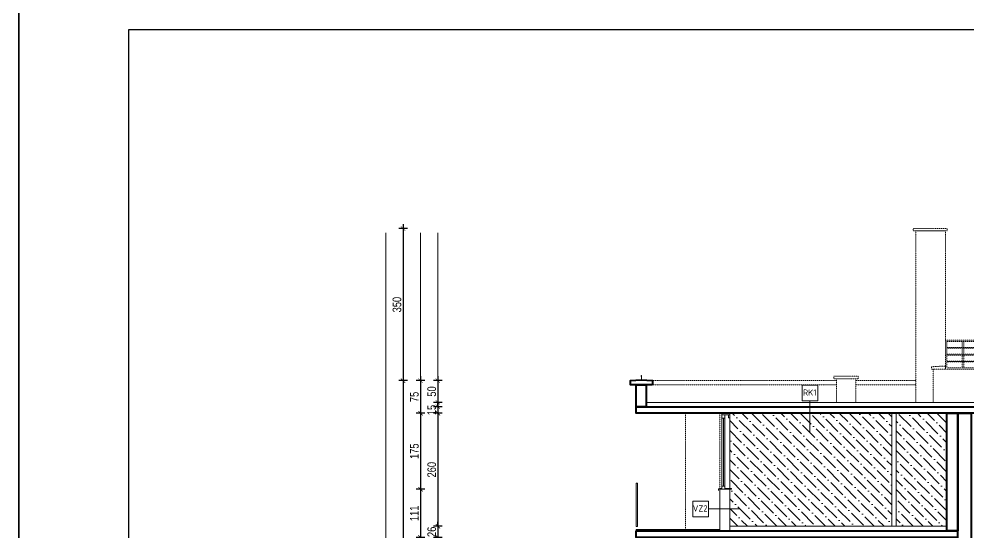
# Model space of a CAD drawing. Header units: millimetres. Extents: x 195897 to 285417, y -229751 to -116129.
# Drawn here: x 195897 to 198081, y -226234 to -225053 of the extents above; entities that cross this region are included whole.
import ezdxf
from ezdxf.enums import TextEntityAlignment as Align

# ---------------------------------------------------------------- set-up
doc = ezdxf.new("R2010")
doc.units = ezdxf.units.MM
doc.header["$PDMODE"] = 2
doc.linetypes.add('HIDDEN', pattern=[0.375, 0.25, -0.125])
doc.layers.get('0').update_dxf_attribs({"lineweight": 0})
doc.layers.get('Defpoints').update_dxf_attribs({"color": 250, "lineweight": 0})
for name, color, linetype, lineweight in [('01-zid_nenosivi', 134, 'Continuous', 0), ('03-prozori', 132, 'Continuous', 0), ('05-podgled-tanko', 144, 'HIDDEN', 0), ('06-hatch_grijano', 30, 'Continuous', 0), ('07-kote', 70, 'Continuous', 9), ('5-TX', 113, 'Continuous', 5), ('TP_01 - 0.50', 1, 'Continuous', 40)]:
    doc.layers.add(name, color=color, linetype=linetype, lineweight=lineweight)
doc.layers.add('Kucni_broj', color=2, linetype='Continuous', plot=False)
doc.layers.add('SAST_Linija sastavnice', color=255, linetype='Continuous', plot=False)
doc.styles.add('isocpeur', font='isocpeur.ttf')
doc.styles.add('OPIS', font='hrcom.shx', dxfattribs={"width": 0.8, "height": 20})
doc.dimstyles.new('ISO-25', dxfattribs={"dimtxt": 20, "dimasz": 10, "dimexe": 10, "dimexo": 10, "dimgap": 4, "dimtad": 1, "dimdec": 0, "dimtxsty": 'OPIS', "dimblk": 'ARCHTICK', "dimcen": 10, "dimdle": 10, "dimadec": 0, "dimazin": 0, "dimtfac": 1, "dimtdec": 0, "dimtix": 1, "dimtmove": 0, "dimatfit": 3, "dimldrblk": 'ARCHTICK', "dimfxl": 10, "dimfxlon": 1, "dimarcsym": 0})

# ---------------------------------------------------------------- blocks, each defined once
blk = doc.blocks.new('*U674')
blk.add_line((7, 3.5), (164, 3.5))
blk.add_lwpolyline([(0, 7), (171, 7), (171, 0), (171, 0), (0, 0), (0, 7)])
blk.add_lwpolyline([(7, 7), (164, 7), (164, 0), (7, 0)], close=True)
blk = doc.blocks.new('_ArchTick')
at = {"color": 0, "linetype": 'ByBlock', "lineweight": 0, "const_width": 0.15}
blk.add_lwpolyline([(-0.5, -0.5), (0.5, 0.5)], dxfattribs=at)
blk = doc.blocks.new('*D1730')
at = {"layer": '07-kote', "color": 0, "linetype": 'ByBlock', "lineweight": -2, "ltscale": 5, "transparency": 16777216}
for p, q in [((196860.9, -225875.3), (196860.9, -225945.3)), ((196870.9, -225885.3), (196850.9, -225885.3)), ((196870.9, -225935.3), (196850.9, -225935.3))]:
    blk.add_line(p, q, dxfattribs=at)
at = {"layer": 'Defpoints', "color": 0, "linetype": 'ByBlock', "ltscale": 5, "transparency": 16777216}
for p in [(197354.5, -225885.3), (196860.9, -225935.3), (197354.5, -225935.3)]:
    blk.add_point(p, dxfattribs=at)
at = {"layer": '07-kote', "color": 0, "linetype": 'ByBlock', "lineweight": -2, "ltscale": 5, "transparency": 16777216, "xscale": 10, "yscale": 10, "zscale": 10}
for p, rotation in [((196860.9, -225885.3), 90), ((196860.9, -225935.3), 270)]:
    blk.add_blockref('_ArchTick', p, dxfattribs=dict(at, rotation=rotation))
at = {"layer": '07-kote', "color": 0, "linetype": 'ByBlock', "ltscale": 5, "transparency": 16777216, "insert": (196846.9, -225910.3), "char_height": 20, "attachment_point": 5, "rotation": 90, "style": 'OPIS'}
blk.add_mtext('50', dxfattribs=at)
blk = doc.blocks.new('*D1731')
at = {"layer": '07-kote', "color": 0, "linetype": 'ByBlock', "lineweight": -2, "ltscale": 5, "transparency": 16777216}
for p, q in [((196870.9, -225945.3), (196850.9, -225945.3)), ((196860.9, -225945.3), (196860.9, -225935.3)), ((196860.9, -225945.3), (196860.9, -225960.3)), ((196870.9, -225960.3), (196850.9, -225960.3)), ((196860.9, -225960.3), (196860.9, -225970.3))]:
    blk.add_line(p, q, dxfattribs=at)
at = {"layer": 'Defpoints', "color": 0, "linetype": 'ByBlock', "ltscale": 5, "transparency": 16777216}
for p in [(198617.4, -225945.3), (196860.9, -225960.3), (197317.5, -225960.3)]:
    blk.add_point(p, dxfattribs=at)
at = {"layer": '07-kote', "color": 0, "linetype": 'ByBlock', "lineweight": -2, "ltscale": 5, "transparency": 16777216, "xscale": 10, "yscale": 10, "zscale": 10}
for p, rotation in [((196860.9, -225945.3), 270), ((196860.9, -225960.3), 90)]:
    blk.add_blockref('_ArchTick', p, dxfattribs=dict(at, rotation=rotation))
at = {"layer": '07-kote', "color": 0, "linetype": 'ByBlock', "ltscale": 5, "transparency": 16777216, "insert": (196846.9, -225952.8), "char_height": 20, "attachment_point": 5, "rotation": 90, "style": 'OPIS'}
blk.add_mtext('15', dxfattribs=at)
blk = doc.blocks.new('*D1732')
at = {"layer": '07-kote', "color": 0, "linetype": 'ByBlock', "lineweight": -2, "ltscale": 5, "transparency": 16777216}
for p, q in [((196870.9, -225960.3), (196850.9, -225960.3)), ((196860.9, -225950.3), (196860.9, -226230.3)), ((196870.9, -226220.3), (196850.9, -226220.3))]:
    blk.add_line(p, q, dxfattribs=at)
at = {"layer": 'Defpoints', "color": 0, "linetype": 'ByBlock', "ltscale": 5, "transparency": 16777216}
for p in [(197317.5, -225960.3), (196860.9, -226220.3), (197532.5, -226220.3)]:
    blk.add_point(p, dxfattribs=at)
at = {"layer": '07-kote', "color": 0, "linetype": 'ByBlock', "lineweight": -2, "ltscale": 5, "transparency": 16777216, "xscale": 10, "yscale": 10, "zscale": 10}
for p, rotation in [((196860.9, -225960.3), 90), ((196860.9, -226220.3), 270)]:
    blk.add_blockref('_ArchTick', p, dxfattribs=dict(at, rotation=rotation))
at = {"layer": '07-kote', "color": 0, "linetype": 'ByBlock', "ltscale": 5, "transparency": 16777216, "insert": (196846.9, -226090.3), "char_height": 20, "attachment_point": 5, "rotation": 90, "style": 'OPIS'}
blk.add_mtext('260', dxfattribs=at)
blk = doc.blocks.new('*D1733')
at = {"layer": '07-kote', "color": 0, "linetype": 'ByBlock', "lineweight": -2, "ltscale": 5, "transparency": 16777216}
for p, q in [((196860.9, -226220.3), (196860.9, -226210.3)), ((196870.9, -226220.3), (196850.9, -226220.3)), ((196860.9, -226220.3), (196860.9, -226246.3)), ((196870.9, -226246.3), (196850.9, -226246.3)), ((196860.9, -226246.3), (196860.9, -226256.3))]:
    blk.add_line(p, q, dxfattribs=at)
at = {"layer": 'Defpoints', "color": 0, "linetype": 'ByBlock', "ltscale": 5, "transparency": 16777216}
for p in [(197532.5, -226220.3), (196860.9, -226246.3), (197687.5, -226246.3)]:
    blk.add_point(p, dxfattribs=at)
at = {"layer": '07-kote', "color": 0, "linetype": 'ByBlock', "lineweight": -2, "ltscale": 5, "transparency": 16777216, "xscale": 10, "yscale": 10, "zscale": 10}
for p, rotation in [((196860.9, -226220.3), 270), ((196860.9, -226246.3), 90)]:
    blk.add_blockref('_ArchTick', p, dxfattribs=dict(at, rotation=rotation))
at = {"layer": '07-kote', "color": 0, "linetype": 'ByBlock', "ltscale": 5, "transparency": 16777216, "insert": (196846.9, -226233.3), "char_height": 20, "attachment_point": 5, "rotation": 90, "style": 'OPIS'}
blk.add_mtext('26', dxfattribs=at)
blk = doc.blocks.new('*D1744')
at = {"layer": '07-kote', "color": 0, "linetype": 'ByBlock', "lineweight": -2, "ltscale": 5, "transparency": 16777216}
for p, q in [((196820.9, -225875.3), (196820.9, -225970.3)), ((196830.9, -225885.3), (196810.9, -225885.3)), ((196830.9, -225960.3), (196810.9, -225960.3))]:
    blk.add_line(p, q, dxfattribs=at)
at = {"layer": 'Defpoints', "color": 0, "linetype": 'ByBlock', "ltscale": 5, "transparency": 16777216}
for p in [(197566.5, -225885.3), (196820.9, -225960.3), (197566.5, -225960.3)]:
    blk.add_point(p, dxfattribs=at)
at = {"layer": '07-kote', "color": 0, "linetype": 'ByBlock', "lineweight": -2, "ltscale": 5, "transparency": 16777216, "xscale": 10, "yscale": 10, "zscale": 10}
for p, rotation in [((196820.9, -225885.3), 90), ((196820.9, -225960.3), 270)]:
    blk.add_blockref('_ArchTick', p, dxfattribs=dict(at, rotation=rotation))
at = {"layer": '07-kote', "color": 0, "linetype": 'ByBlock', "ltscale": 5, "transparency": 16777216, "insert": (196806.9, -225922.8), "char_height": 20, "attachment_point": 5, "rotation": 90, "style": 'OPIS'}
blk.add_mtext('75', dxfattribs=at)
blk = doc.blocks.new('*D1745')
at = {"layer": '07-kote', "color": 0, "linetype": 'ByBlock', "lineweight": -2, "ltscale": 5, "transparency": 16777216}
for p, q in [((196830.9, -225960.3), (196810.9, -225960.3)), ((196820.9, -225950.3), (196820.9, -226145.3)), ((196830.9, -226135.3), (196810.9, -226135.3))]:
    blk.add_line(p, q, dxfattribs=at)
at = {"layer": 'Defpoints', "color": 0, "linetype": 'ByBlock', "ltscale": 5, "transparency": 16777216}
for p in [(197566.5, -225960.3), (196820.9, -226135.3), (197521.5, -226135.3)]:
    blk.add_point(p, dxfattribs=at)
at = {"layer": '07-kote', "color": 0, "linetype": 'ByBlock', "lineweight": -2, "ltscale": 5, "transparency": 16777216, "xscale": 10, "yscale": 10, "zscale": 10}
for p, rotation in [((196820.9, -225960.3), 90), ((196820.9, -226135.3), 270)]:
    blk.add_blockref('_ArchTick', p, dxfattribs=dict(at, rotation=rotation))
at = {"layer": '07-kote', "color": 0, "linetype": 'ByBlock', "ltscale": 5, "transparency": 16777216, "insert": (196806.9, -226047.8), "char_height": 20, "attachment_point": 5, "rotation": 90, "style": 'OPIS'}
blk.add_mtext('175', dxfattribs=at)
blk = doc.blocks.new('*D1746')
at = {"layer": '07-kote', "color": 0, "linetype": 'ByBlock', "lineweight": -2, "ltscale": 5, "transparency": 16777216}
for p, q in [((196830.9, -226135.3), (196810.9, -226135.3)), ((196820.9, -226125.3), (196820.9, -226256.3)), ((196830.9, -226246.3), (196810.9, -226246.3))]:
    blk.add_line(p, q, dxfattribs=at)
at = {"layer": 'Defpoints', "color": 0, "linetype": 'ByBlock', "ltscale": 5, "transparency": 16777216}
for p in [(197521.5, -226135.3), (196820.9, -226246.3), (197532.5, -226246.3)]:
    blk.add_point(p, dxfattribs=at)
at = {"layer": '07-kote', "color": 0, "linetype": 'ByBlock', "lineweight": -2, "ltscale": 5, "transparency": 16777216, "xscale": 10, "yscale": 10, "zscale": 10}
for p, rotation in [((196820.9, -226135.3), 90), ((196820.9, -226246.3), 270)]:
    blk.add_blockref('_ArchTick', p, dxfattribs=dict(at, rotation=rotation))
at = {"layer": '07-kote', "color": 0, "linetype": 'ByBlock', "ltscale": 5, "transparency": 16777216, "insert": (196806.9, -226190.8), "char_height": 20, "attachment_point": 5, "rotation": 90, "style": 'OPIS'}
blk.add_mtext('111', dxfattribs=at)
blk = doc.blocks.new('*D1755')
at = {"layer": '07-kote', "color": 0, "linetype": 'ByBlock', "lineweight": -2, "ltscale": 5, "transparency": 16777216}
for p, q in [((199501.9, -225945.3), (199521.9, -225945.3)), ((199511.9, -225945.3), (199511.9, -225935.3)), ((199511.9, -225945.3), (199511.9, -225960.3)), ((199501.9, -225960.3), (199521.9, -225960.3)), ((199511.9, -225960.3), (199511.9, -225970.3))]:
    blk.add_line(p, q, dxfattribs=at)
at = {"layer": 'Defpoints', "color": 0, "linetype": 'ByBlock', "ltscale": 5, "transparency": 16777216}
for p in [(197350.7, -225945.3), (198993.5, -225960.3), (199511.9, -225960.3)]:
    blk.add_point(p, dxfattribs=at)
at = {"layer": '07-kote', "color": 0, "linetype": 'ByBlock', "lineweight": -2, "ltscale": 5, "transparency": 16777216, "xscale": 10, "yscale": 10, "zscale": 10}
for p, rotation in [((199511.9, -225945.3), 270), ((199511.9, -225960.3), 90)]:
    blk.add_blockref('_ArchTick', p, dxfattribs=dict(at, rotation=rotation))
at = {"layer": '07-kote', "color": 0, "linetype": 'ByBlock', "ltscale": 5, "transparency": 16777216, "insert": (199497.9, -225952.8), "char_height": 20, "attachment_point": 5, "rotation": 90, "style": 'OPIS'}
blk.add_mtext('15', dxfattribs=at)
blk = doc.blocks.new('*D1791')
at = {"layer": '07-kote', "color": 0, "linetype": 'ByBlock', "lineweight": -2, "ltscale": 5, "transparency": 16777216}
for p, q in [((196780.9, -225525.3), (196780.9, -225895.3)), ((196790.9, -225535.3), (196770.9, -225535.3)), ((196790.9, -225885.3), (196770.9, -225885.3))]:
    blk.add_line(p, q, dxfattribs=at)
at = {"layer": 'Defpoints', "color": 0, "linetype": 'ByBlock', "ltscale": 5, "transparency": 16777216}
for p in [(197954.7, -225535.3), (196780.9, -225885.3), (197954.7, -225885.3)]:
    blk.add_point(p, dxfattribs=at)
at = {"layer": '07-kote', "color": 0, "linetype": 'ByBlock', "lineweight": -2, "ltscale": 5, "transparency": 16777216, "xscale": 10, "yscale": 10, "zscale": 10}
for p, rotation in [((196780.9, -225535.3), 90), ((196780.9, -225885.3), 270)]:
    blk.add_blockref('_ArchTick', p, dxfattribs=dict(at, rotation=rotation))
at = {"layer": '07-kote', "color": 0, "linetype": 'ByBlock', "ltscale": 5, "transparency": 16777216, "insert": (196766.9, -225710.3), "char_height": 20, "attachment_point": 5, "rotation": 90, "style": 'OPIS'}
blk.add_mtext('350', dxfattribs=at)
blk = doc.blocks.new('*D1792')
at = {"layer": '07-kote', "color": 0, "linetype": 'ByBlock', "lineweight": -2, "ltscale": 5, "transparency": 16777216}
for p, q in [((196780.9, -225875.3), (196780.9, -227514.3)), ((196790.9, -225885.3), (196770.9, -225885.3)), ((196790.9, -227504.3), (196770.9, -227504.3))]:
    blk.add_line(p, q, dxfattribs=at)
at = {"layer": 'Defpoints', "color": 0, "linetype": 'ByBlock', "ltscale": 5, "transparency": 16777216}
for p in [(197954.7, -225885.3), (196780.9, -227504.3), (197122.4, -227504.3)]:
    blk.add_point(p, dxfattribs=at)
at = {"layer": '07-kote', "color": 0, "linetype": 'ByBlock', "lineweight": -2, "ltscale": 5, "transparency": 16777216, "xscale": 10, "yscale": 10, "zscale": 10}
for p, rotation in [((196780.9, -225885.3), 90), ((196780.9, -227504.3), 270)]:
    blk.add_blockref('_ArchTick', p, dxfattribs=dict(at, rotation=rotation))
at = {"layer": '07-kote', "color": 0, "linetype": 'ByBlock', "ltscale": 5, "transparency": 16777216, "insert": (196766.9, -226694.8), "char_height": 20, "attachment_point": 5, "rotation": 90, "style": 'OPIS'}
blk.add_mtext('1619', dxfattribs=at)
blk = doc.blocks.new('*U64')
at = {"ltscale": 0.1}
blk.add_line((0, 0.25), (0, -0.25), dxfattribs=at)
blk.add_lwpolyline([(-0.125, 0.5), (0.125, 0.5), (0.125, 0.25), (-0.125, 0.25)], close=True, dxfattribs=at)
at = {"style": 'isocpeur'}
blk.add_attdef('sl', text='', height=0.1, dxfattribs=at).set_placement((0.005, 0.334), align=Align.CENTER)
blk = doc.blocks.new('*U649')
at = {"ltscale": 0.1}
blk.add_line((-0.125, 0.375), (-0.625, 0.375), dxfattribs=at)
blk.add_lwpolyline([(0.125, 0.5), (0.125, 0.25), (-0.125, 0.25), (-0.125, 0.5)], close=True, dxfattribs=at)
at = {"style": 'isocpeur'}
blk.add_attdef('sl', text='', height=0.1, dxfattribs=at).set_placement((0.005, 0.334), align=Align.CENTER)

msp = doc.modelspace()

# ---------------------------------------------------------------- hatches: boundary and pattern name
at = {"layer": '06-hatch_grijano'}
h = msp.add_hatch(dxfattribs=at)
h.set_pattern_fill('ANSI36', color=256, scale=5, angle=270, style=0)
h.paths.add_polyline_path([(197532.5, -225960.3), (197905.5, -225960.3), (197905.5, -226220.3), (197532.5, -226220.3)])
h = msp.add_hatch(dxfattribs=at)
h.set_pattern_fill('ANSI36', color=256, scale=5, angle=270, style=0)
h.paths.add_polyline_path([(197915.5, -226220.3), (198032.5, -226220.3), (198032.5, -225960.3), (197915.5, -225960.3)])

# ---------------------------------------------------------------- linework, layer by layer
at = {"layer": '01-zid_nenosivi', "ltscale": 5}
for points in [[(197328.9, -225873.5), (197328.9, -225876), (197329.9, -225876), (197329.9, -225873.5), (197328.9, -225873.5)], [(197329.4, -225876), (197329.4, -225883.8)], [(198628.5, -225935.3), (197340.5, -225935.3), (197340.5, -225945.3), (198628.5, -225945.3)], [(197317.5, -226221.3), (197317.5, -226121.3), (197320.5, -226121.3), (197320.5, -226221.3), (197317.5, -226221.3)], [(197514.5, -226132.6), (197506.5, -226134.4), (197506.5, -226138.1), (197507.7, -226137)], [(197521.5, -226135.3), (197536.5, -226135.3), (197536.5, -226133.3), (197521.5, -226133.3), (197521.5, -226135.3)], [(198032.5, -226220.3), (197532.5, -226220.3), (197532.5, -226231.3), (198032.5, -226231.3)]]:
    msp.add_lwpolyline(points, dxfattribs=at)
for points in [[(197514.5, -225960.3), (197532.5, -225960.3), (197532.5, -225964.3), (197514.5, -225964.3)], [(197532.5, -225964.3), (197529.9, -225964.3), (197529.9, -225971.2), (197532.5, -225971.2)], [(197905.5, -226220.3), (197915.5, -226220.3), (197915.5, -225960.3), (197905.5, -225960.3)], [(197509.5, -226135.3), (197532.5, -226135.3), (197532.5, -226231.3), (197509.5, -226231.3)], [(197317.5, -226231.3), (197509.5, -226231.3), (197509.5, -226228.3), (197317.5, -226228.3)]]:
    msp.add_lwpolyline(points, close=True, dxfattribs=at)
at = {"layer": '05-podgled-tanko'}
for p, q in [((197778.5, -225881.3), (197778.5, -225935.3)), ((197822.5, -225881.3), (197822.5, -225935.3))]:
    msp.add_line(p, q, dxfattribs=at).dxf.unprotected_set("ltscale", 0)
for points in [[(197954.7, -225535.3), (198032.6, -225535.3), (198032.6, -225540.8), (197954.7, -225540.8)], [(198032.1, -225795.3), (198152.5, -225795.3), (198152.5, -225856), (198032.1, -225856)], [(198067.5, -225795.3), (198071.1, -225795.3), (198071.1, -225856), (198067.5, -225856)], [(198032.1, -225809), (198152.5, -225809), (198152.5, -225810.7), (198032.1, -225810.7)], [(198032.1, -225824.6), (198152.5, -225824.6), (198152.5, -225826.3), (198032.1, -225826.3)], [(198032.1, -225840.4), (198152.5, -225840.4), (198152.5, -225842), (198032.1, -225842)], [(197997, -225859), (198029.1, -225859), (198029.1, -225851.6), (197996.7, -225853.4)], [(197772.5, -225881.3), (197772.5, -225875.3), (197828.5, -225875.3), (197828.5, -225881.3)]]:
    msp.add_lwpolyline(points, close=True, dxfattribs=at).dxf.unprotected_set("ltscale", 0)
for points in [[(198029.1, -225855.3), (198029.1, -225540.8), (197960.5, -225540.8), (197960.5, -225935.3), (198000.5, -225935.3), (198000.5, -225935.3)], [(198029.1, -225792.3), (198155.5, -225792.3)], [(198000.5, -225935.3), (198000.5, -225859)], [(198029.1, -225859), (198155.5, -225859)], [(197354.5, -225885.3), (197778.5, -225885.3)], [(197354.5, -225895.3), (197778.5, -225895.3)], [(197822.5, -225885.3), (197960.5, -225885.3)], [(197822.5, -225895.3), (197960.5, -225895.3)], [(197430.5, -225960.3), (197430.5, -226228.3)], [(197509.5, -226134.2), (197509.5, -225960.3), (197532.5, -225960.3), (197532.5, -226133.3)], [(197532.5, -226135.3), (197532.5, -226135.3), (197509.5, -226135.3)]]:
    msp.add_lwpolyline(points, dxfattribs=at).dxf.unprotected_set("ltscale", 0)
at = {"layer": '06-hatch_grijano', "linetype": 'ByBlock', "ltscale": 5}
for points in [[(197532.5, -225960.3), (197905.5, -225960.3), (197905.5, -226220.3), (197532.5, -226220.3)], [(197915.5, -226220.3), (198032.5, -226220.3), (198032.5, -225960.3), (197915.5, -225960.3)]]:
    msp.add_lwpolyline(points, close=True, dxfattribs=at)
at = {"layer": 'Defpoints', "linetype": 'ByBlock', "ltscale": 5}
for points in [[(196740.9, -227962.6), (196740.9, -225544.8)], [(196780.9, -227962.6), (196780.9, -225544.8)], [(196820.9, -227962.6), (196820.9, -225544.8)], [(196860.9, -227962.6), (196860.9, -225544.8)]]:
    msp.add_lwpolyline(points, dxfattribs=at)
at = {"layer": 'Kucni_broj'}
for points in [[(195897, -225027.8), (201837, -225027.8), (201837, -229227.8), (195897, -229227.8)], [(195897, -229227.8), (201837, -229227.8), (201837, -225027.8), (195897, -225027.8)]]:
    msp.add_lwpolyline(points, close=True, dxfattribs=at)
at = {"layer": 'SAST_Linija sastavnice'}
msp.add_lwpolyline([(196149, -229177.8), (201787, -229177.8), (201787, -225077.8), (196149, -225077.8)], close=True, dxfattribs=at)
at = {"layer": 'TP_01 - 0.50'}
for points in [[(197354.5, -225895.3), (197304.5, -225895.3), (197304.5, -225885.3), (197329, -225883.6), (197354.5, -225885.3)], [(198032.5, -225960.3), (198057.5, -225960.3), (198057.5, -226231.3), (198032.5, -226231.3)], [(198057.5, -225960.3), (198088.4, -225960.3), (198088.4, -227104.3), (198057.5, -227104.3)]]:
    msp.add_lwpolyline(points, close=True, dxfattribs=at)
for points in [[(197317.5, -225955.5), (197317.5, -225895.3), (197340.5, -225895.3), (197340.5, -225945.3), (197317.5, -225945.3)], [(197317.5, -225945.3), (198628.5, -225945.3)], [(198628.5, -225960.3), (197317.5, -225960.3), (197317.5, -225945.3)], [(197317.5, -226231.3), (198057.5, -226231.3)], [(198057.5, -226246.3), (197317.5, -226246.3), (197317.5, -226231.3)]]:
    msp.add_lwpolyline(points, dxfattribs=at)

# ---------------------------------------------------------------- block references
at = {"layer": '03-prozori', "xscale": -1, "rotation": 270}
msp.add_blockref('*U674', (197514.5, -226135.3), dxfattribs=at)
at = {"layer": '5-TX'}
ref = msp.add_blockref('*U64', (197717.3, -225968), dxfattribs=dict(at, xscale=-144.0000000000024, yscale=144.0000000000024, zscale=144.0000000000024, rotation=0.0001386217754983932))
ref.add_attrib('sl', 'RK1', dxfattribs={"layer": '0', "height": 14.4, "rotation": 0.0001, "style": 'isocpeur'}).set_placement((197716.6, -225920), align=Align.CENTER)
ref = msp.add_blockref('*U649', (197465.4, -226234.6), dxfattribs=dict(at, xscale=-144.0000000000024, yscale=144.0000000000024, zscale=144.0000000000024, rotation=0.0001386217754983932))
ref.add_attrib('sl', 'VZ2', dxfattribs={"layer": '0', "height": 14.4, "rotation": 0.0001, "style": 'isocpeur'}).set_placement((197464.6, -226186.6), align=Align.CENTER)

# ---------------------------------------------------------------- dimensions: what is measured, and where the dimension line sits
at = {"layer": '07-kote', "linetype": 'ByBlock', "ltscale": 5}
for base, p1, p2, picture, middle in [((196780.9, -225885.3), (197954.7, -225535.3), (197954.7, -225885.3), '*D1791', (196766.9, -225710.3)), ((196820.9, -225960.3), (197566.5, -225885.3), (197566.5, -225960.3), '*D1744', (196806.9, -225922.8)), ((196860.9, -225935.3), (197354.5, -225885.3), (197354.5, -225935.3), '*D1730', (196846.9, -225910.3))]:
    dim = msp.add_linear_dim(base=base, p1=p1, p2=p2, angle=90, dimstyle='ISO-25', dxfattribs=at)
    dim.commit()
    dim.dimension.update_dxf_attribs({"geometry": picture, "text_midpoint": middle})
for base, p1, p2, picture, middle in [((196780.9, -227504.3), (197954.7, -225885.3), (197122.4, -227504.3), '*D1792', (196766.9, -226694.8)), ((196860.9, -225960.3), (198617.4, -225945.3), (197317.5, -225960.3), '*D1731', (196846.9, -225952.8)), ((199511.9, -225960.3), (197350.7, -225945.3), (198993.5, -225960.3), '*D1755', (199497.9, -225952.8)), ((196820.9, -226135.3), (197566.5, -225960.3), (197521.5, -226135.3), '*D1745', (196806.9, -226047.8)), ((196860.9, -226220.3), (197317.5, -225960.3), (197532.5, -226220.3), '*D1732', (196846.9, -226090.3)), ((196820.9, -226246.3), (197521.5, -226135.3), (197532.5, -226246.3), '*D1746', (196806.9, -226190.8)), ((196860.9, -226246.3), (197532.5, -226220.3), (197687.5, -226246.3), '*D1733', (196846.9, -226233.3))]:
    dim = msp.add_linear_dim(base=base, p1=p1, p2=p2, angle=90, dimstyle='ISO-25', override={"dimtmove": 1}, dxfattribs=at)
    dim.commit()
    dim.dimension.update_dxf_attribs({"geometry": picture, "text_midpoint": middle})

doc.saveas('drawing.dxf')
